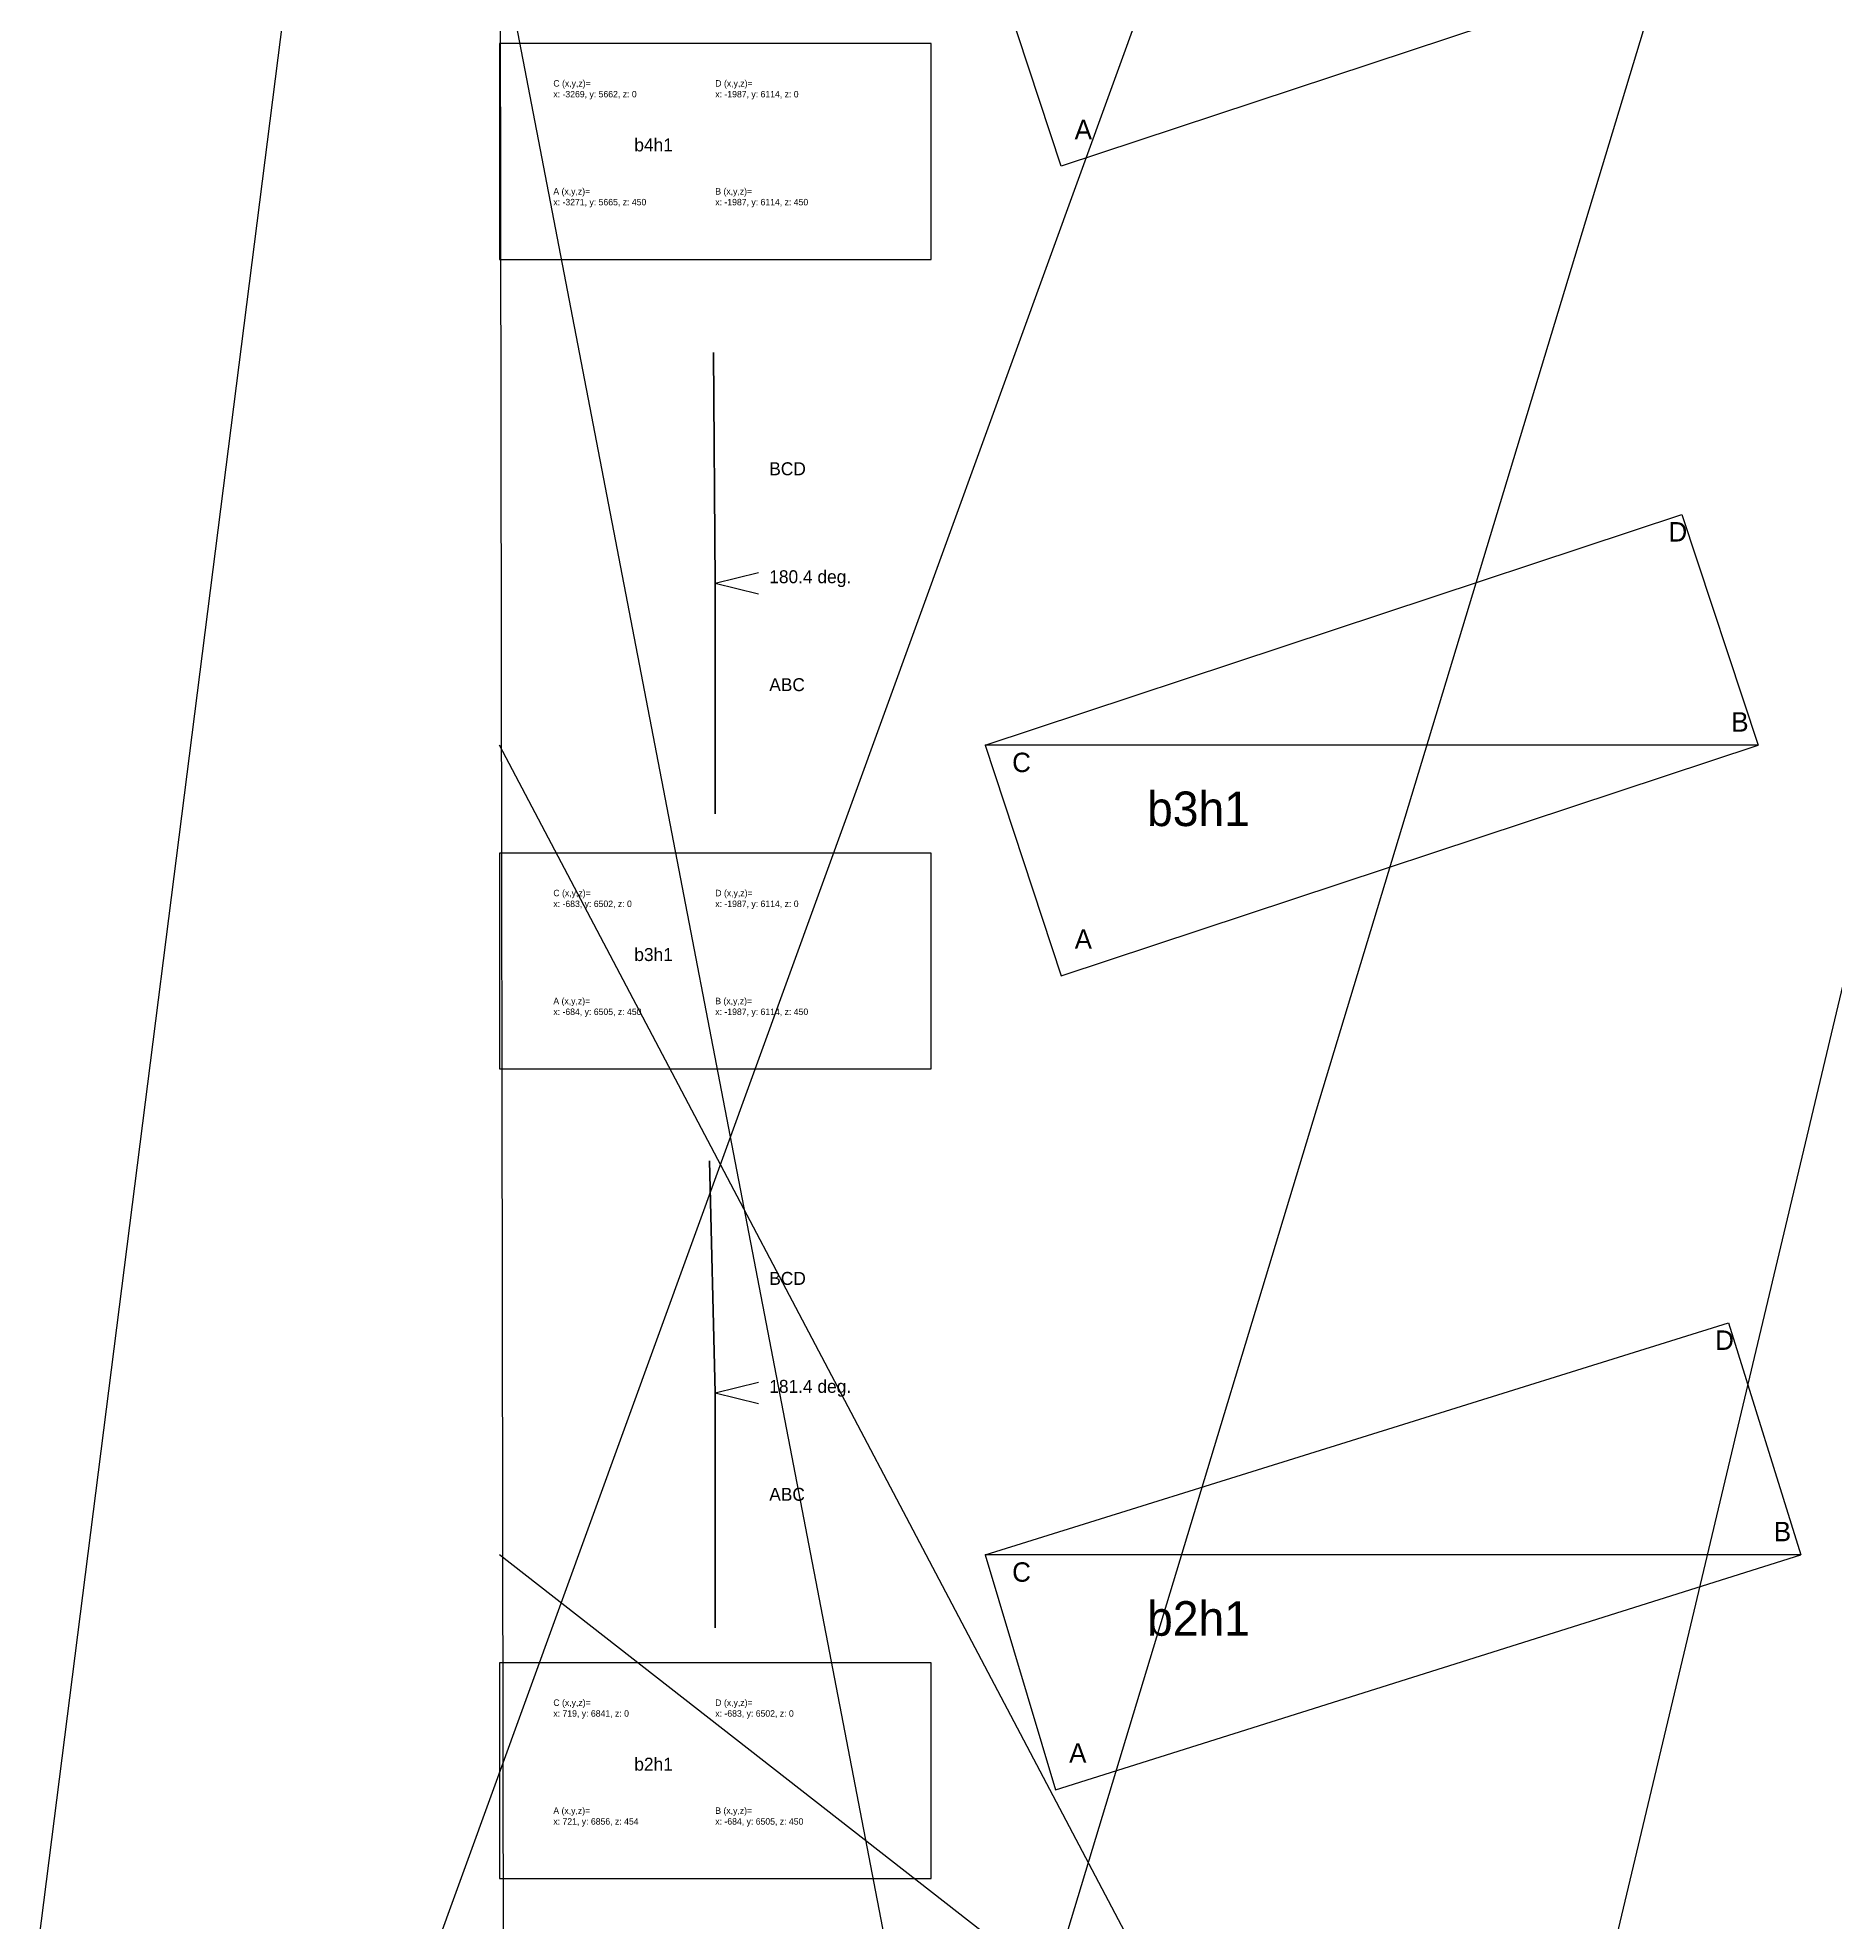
# Model space of a CAD drawing. Extents: x -14946 to 15402, y -21157 to 21439.
# Drawn here: x -4809 to -1479, y 9097 to 12589 of the extents above; entities that cross this region are included whole.
import ezdxf

# ---------------------------------------------------------------- set-up
doc = ezdxf.new("R2010")
doc.units = 0
doc.header["$MEASUREMENT"] = 0
for name, color, linetype in [('08-connection.bottomRing', 7, 'CONTINUOUS'), ('08-connection.topRing', 7, 'CONTINUOUS'), ('08-text.bottomRing', 7, 'CONTINUOUS'), ('41_RING_BOTTOM_PLINE', 1, 'CONTINUOUS')]:
    doc.layers.add(name, color=color, linetype=linetype)

msp = doc.modelspace()

# ---------------------------------------------------------------- linework, layer by layer
at = {"layer": '08-connection.bottomRing', "linetype": 'Continuous'}
for p, q in [((-5352.3, 4772.6, 240.1), (-3953.9, 15778.4)), ((-3940.9, 5392.5, 225), (-3953.9, 14278.4)), ((-2628.7, 5889.7, 225), (-3953.9, 12778.4)), ((-1335.2, 6309.9, 225), (-3953.9, 11278.4)), ((18.6, 6679, 227.1), (-3953.9, 9778.4))]:
    msp.add_line(p, q, dxfattribs=at)
at = {"layer": '08-connection.topRing', "linetype": 'Continuous'}
for p, q in [((-5563.3, 4945, 4879), (179.2, 20748.6)), ((-3998, 5461.1, 4964.6), (179.2, 19248.6)), ((-2636.8, 5903.7, 5009.1), (179.2, 17748.6))]:
    msp.add_line(p, q, dxfattribs=at)
at = {"layer": '08-text.bottomRing', "linetype": 'Continuous'}
for p, q in [((-3553.9, 11578.4), (-3473.9, 11598.4)), ((-3553.9, 11578.4), (-3473.9, 11558.4)), ((-3553.9, 10078.4), (-3473.9, 10098.4)), ((-3553.9, 10078.4), (-3473.9, 10058.4))]:
    msp.add_line(p, q, dxfattribs=at)
for points in [[(-3953.9, 12178.4), (-3153.9, 12178.4), (-3153.9, 12578.4), (-3953.9, 12578.4)], [(-3953.9, 10678.4), (-3153.9, 10678.4), (-3153.9, 11078.4), (-3953.9, 11078.4)], [(-3953.9, 9178.4), (-3153.9, 9178.4), (-3153.9, 9578.4), (-3953.9, 9578.4)]]:
    msp.add_lwpolyline(points, close=True, dxfattribs=at)
at = {"layer": '41_RING_BOTTOM_PLINE'}
msp.add_lwpolyline([(-3053.9, 12778.4), (-1621.6, 12778.4), (-2913.1, 12351), (-3053.9, 12778.4)], dxfattribs=at)
at = {"layer": '41_RING_BOTTOM_PLINE', "color": 3, "extrusion": (-0.99997, -0.007683, -2.22045e-15), "elevation": 3464.9}
msp.add_lwpolyline([(-11605.3, -1432.3), (-11605.3, 0), (-12032.5, -1290.9), (-11605.3, -1432.3)], dxfattribs=at)
at = {"layer": '41_RING_BOTTOM_PLINE', "color": 3, "extrusion": (1.72085e-15, -7.28584e-15, -1)}
msp.add_lwpolyline([(1621.7, 11278.4), (3053.9, 11278.4), (1763, 11705.6), (1621.7, 11278.4)], dxfattribs=at)
at = {"layer": '41_RING_BOTTOM_PLINE', "extrusion": (-1, -4.99272e-15, -2.22045e-15), "elevation": 3553.9}
msp.add_lwpolyline([(-11578.4, -1432.3), (-11578.4, 0), (-11151, -140.8), (-11578.4, -1432.3)], dxfattribs=at)
at = {"layer": '41_RING_BOTTOM_PLINE', "extrusion": (1.88738e-15, -5.05151e-15, -1)}
msp.add_lwpolyline([(1621.7, 11278.4), (3053.9, 11278.4), (2913.1, 10851), (1621.7, 11278.4)], dxfattribs=at)
at = {"layer": '41_RING_BOTTOM_PLINE', "color": 3, "extrusion": (-0.999696, -0.024667, -3.88578e-16), "elevation": 3304.2}
msp.add_lwpolyline([(-10592.7, -1377.4), (-10163, -1511), (-10163, 0), (-10592.7, -1377.4)], dxfattribs=at)
at = {"layer": '41_RING_BOTTOM_PLINE', "color": 3, "extrusion": (-2.77556e-17, -3.05311e-16, -1)}
msp.add_lwpolyline([(1676.6, 10208.1), (1542.9, 9778.4), (3053.9, 9778.4), (1676.6, 10208.1)], dxfattribs=at)
at = {"layer": '41_RING_BOTTOM_PLINE', "extrusion": (-1, -6.01968e-15, -4.16334e-16), "elevation": 3553.9}
msp.add_lwpolyline([(-10078.4, -1511), (-10078.4, 0), (-9643.1, -130.5), (-10078.4, -1511)], dxfattribs=at)
at = {"layer": '41_RING_BOTTOM_PLINE', "extrusion": (-2.77556e-17, -5.7454e-15, -1)}
msp.add_lwpolyline([(1542.9, 9778.4), (3053.9, 9778.4), (2923.4, 9343.1), (1542.9, 9778.4)], dxfattribs=at)

# ---------------------------------------------------------------- texts
at = {"layer": '08-text.bottomRing', "linetype": 'Continuous'}
for s, height, p in [('C (x,y,z)=', 12, (-3853.9, 12498.4)), ('D (x,y,z)=', 12, (-3553.9, 12498.4)), ('x: -3269, y: 5662, z: 0', 12, (-3853.9, 12478.4)), ('x: -1987, y: 6114, z: 0', 12, (-3553.9, 12478.4)), ('A', 36, (-2888.1, 12401)), ('b4h1', 24, (-3703.9, 12378.4)), ('A (x,y,z)=', 12, (-3853.9, 12298.4)), ('x: -3271, y: 5665, z: 450', 12, (-3853.9, 12278.4)), ('x: -1987, y: 6114, z: 450', 12, (-3553.9, 12278.4)), ('B (x,y,z)=', 12, (-3553.9, 12298.4)), ('BCD', 24, (-3453.9, 11778.4)), ('D', 36, (-1788, 11655.6, -3.3)), ('180.4 deg.', 24, (-3453.9, 11578.4)), ('ABC', 24, (-3453.9, 11378.4)), ('B', 36, (-1671.7, 11303.4)), ('C', 36, (-3003.9, 11228.4)), ('b3h1', 64, (-2753.9, 11128.4)), ('C (x,y,z)=', 12, (-3853.9, 10998.4)), ('D (x,y,z)=', 12, (-3553.9, 10998.4)), ('x: -683, y: 6502, z: 0', 12, (-3853.9, 10978.4)), ('x: -1987, y: 6114, z: 0', 12, (-3553.9, 10978.4)), ('A', 36, (-2888.1, 10901)), ('b3h1', 24, (-3703.9, 10878.4)), ('A (x,y,z)=', 12, (-3853.9, 10798.4)), ('x: -684, y: 6505, z: 450', 12, (-3853.9, 10778.4)), ('x: -1987, y: 6114, z: 450', 12, (-3553.9, 10778.4)), ('B (x,y,z)=', 12, (-3553.9, 10798.4)), ('BCD', 24, (-3453.9, 10278.4)), ('D', 36, (-1701.6, 10158, -10.6)), ('181.4 deg.', 24, (-3453.9, 10078.4)), ('ABC', 24, (-3453.9, 9878.4)), ('B', 36, (-1592.9, 9803.4)), ('C', 36, (-3003.9, 9728.4)), ('b2h1', 64, (-2753.9, 9628.4)), ('C (x,y,z)=', 12, (-3853.9, 9498.4)), ('D (x,y,z)=', 12, (-3553.9, 9498.4)), ('x: 719, y: 6841, z: 0', 12, (-3853.9, 9478.4)), ('x: -683, y: 6502, z: 0', 12, (-3553.9, 9478.4)), ('A', 36, (-2898.4, 9393.1)), ('b2h1', 24, (-3703.9, 9378.4)), ('A (x,y,z)=', 12, (-3853.9, 9298.4)), ('x: 721, y: 6856, z: 454', 12, (-3853.9, 9278.4)), ('x: -684, y: 6505, z: 450', 12, (-3553.9, 9278.4)), ('B (x,y,z)=', 12, (-3553.9, 9298.4))]:
    msp.add_text(s, height=height, dxfattribs=at).set_placement(p)

doc.saveas('drawing.dxf')
